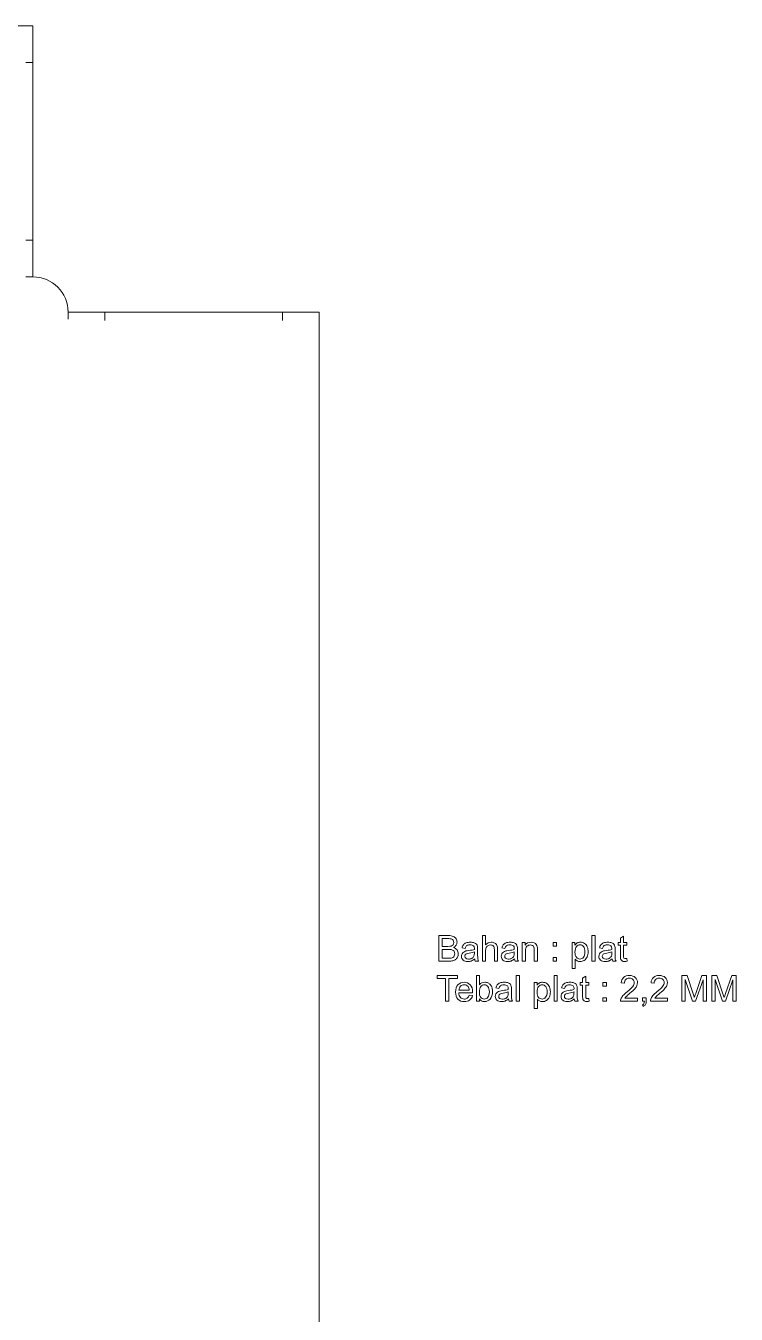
# Model space of a CAD drawing. Header units: centimetres. Extents: x -56 to 56, y -79 to 77.
# Drawn here: x 5.7 to 56.1, y -14.8 to 76.5 of the extents above; entities that cross this region are included whole.
import ezdxf

# ---------------------------------------------------------------- set-up
doc = ezdxf.new("R2010")
doc.units = ezdxf.units.CM
doc.header["$MEASUREMENT"] = 0
doc.layers.add('Layer 1', color=7, linetype='Continuous')

msp = doc.modelspace()

# ---------------------------------------------------------------- linework, layer by layer
at = {"layer": 'Layer 1', "color": 250, "lineweight": 20}
msp.add_open_spline([(-35.28556, 58.72499), (-35.28556, 58.72499), (-35.78552, 58.72499), (-35.78552, 58.72499), (-35.78552, 58.72499), (-35.78552, 76.52499), (-35.78552, 76.52499), (-35.78552, 76.52499), (6.21448, 76.52499), (6.21448, 76.52499), (6.21448, 76.52499), (6.21448, 58.72499), (6.21448, 58.72499), (6.21448, 58.72499), (5.71448, 58.72499), (5.71448, 58.72499)], degree=3, knots=[0, 0, 0, 0, 0.2, 0.2, 0.2, 0.4, 0.4, 0.4, 0.6, 0.6, 0.6, 0.8, 0.8, 0.8, 1, 1, 1, 1], dxfattribs=at)
at = {"layer": 'Layer 1', "color": 250, "lineweight": 9}
for points in [[(5.71448, 73.92499), (5.71448, 73.92499), (6.21448, 73.92499), (6.21448, 73.92499)], [(5.71448, 61.32499), (5.71448, 61.32499), (6.21448, 61.32499), (6.21448, 61.32499)], [(11.31447, 56.22753), (11.31447, 56.22753), (11.31447, 55.63188), (11.31447, 55.63188)], [(23.91447, 56.22501), (23.91447, 56.22501), (23.91447, 55.62936), (23.91447, 55.62936)]]:
    msp.add_open_spline(points, degree=3, dxfattribs=at)
for points, knots in [([(5.71448, 58.72499), (5.71448, 58.72499), (6.21448, 58.72499), (6.21448, 58.72499), (6.21448, 58.72499), (6.21448, 58.72499), (6.21448, 58.72499), (7.58947, 58.72499), (8.71447, 57.6), (8.71447, 56.22499), (8.71447, 56.22499), (8.71447, 56.22499), (8.71447, 56.22499), (8.71447, 56.22499), (8.71447, 55.72499), (8.71447, 55.72499)], [0, 0, 0, 0, 0.2, 0.2, 0.2, 0.4, 0.4, 0.4, 0.6, 0.6, 0.6, 0.8, 0.8, 0.8, 1, 1, 1, 1]), ([(8.71447, 56.22501), (8.71447, 56.22501), (23.91447, 56.22501), (23.91447, 56.22501), (23.91447, 56.22501), (23.91447, 56.22501), (23.91447, 56.22501), (23.91447, 56.22501), (26.51446, 56.22501), (26.51446, 56.22501), (26.51446, 56.22501), (26.51446, 56.22501), (26.51446, 56.22501), (26.51446, 56.225), (26.51446, -78.77499), (26.51446, -78.77499), (26.51446, -78.77499), (26.51446, -78.77499), (26.51446, -78.77499), (26.51446, -78.77499), (23.91447, -78.77499), (23.91447, -78.77499), (23.91447, -78.77499), (23.91447, -78.77499), (23.91447, -78.77499), (23.91447, -78.77499), (8.71447, -78.77499), (8.71447, -78.77499)], [0, 0, 0, 0, 0.11111111, 0.11111111, 0.11111111, 0.22222222, 0.22222222, 0.22222222, 0.33333333, 0.33333333, 0.33333333, 0.44444444, 0.44444444, 0.44444444, 0.55555556, 0.55555556, 0.55555556, 0.66666667, 0.66666667, 0.66666667, 0.77777778, 0.77777778, 0.77777778, 0.88888889, 0.88888889, 0.88888889, 1, 1, 1, 1]), ([(35.00272, 10.20026), (35.00272, 10.20026), (35.00272, 12.0189), (35.00272, 12.0189), (35.00272, 12.0189), (35.68513, 12.0189), (35.68513, 12.0189), (35.82399, 12.0189), (35.93532, 12.0007), (36.01957, 11.96387), (36.10339, 11.92704), (36.169, 11.87031), (36.21642, 11.79369), (36.26425, 11.71749), (36.28796, 11.63748), (36.28796, 11.55366), (36.28796, 11.47619), (36.26678, 11.40295), (36.22488, 11.33437), (36.18297, 11.26579), (36.11946, 11.21033), (36.03438, 11.168), (36.14445, 11.13583), (36.22912, 11.08079), (36.28796, 11.0029), (36.34723, 10.92543), (36.37685, 10.83357), (36.37685, 10.72773), (36.37685, 10.64222), (36.35865, 10.56306), (36.32267, 10.48982), (36.28668, 10.41658), (36.24224, 10.36028), (36.18932, 10.32049), (36.13641, 10.28112), (36.06994, 10.25106), (35.99036, 10.23074), (35.91035, 10.21042), (35.81256, 10.20026), (35.69656, 10.20026), (35.69656, 10.20026), (35.00272, 10.20026), (35.00272, 10.20026)], [0, 0, 0, 0, 0.07142857, 0.07142857, 0.07142857, 0.14285714, 0.14285714, 0.14285714, 0.21428571, 0.21428571, 0.21428571, 0.28571429, 0.28571429, 0.28571429, 0.35714286, 0.35714286, 0.35714286, 0.42857143, 0.42857143, 0.42857143, 0.5, 0.5, 0.5, 0.57142857, 0.57142857, 0.57142857, 0.64285714, 0.64285714, 0.64285714, 0.71428571, 0.71428571, 0.71428571, 0.78571429, 0.78571429, 0.78571429, 0.85714286, 0.85714286, 0.85714286, 0.92857143, 0.92857143, 0.92857143, 1, 1, 1, 1]), ([(38.09177, 10.20026), (38.09177, 10.20026), (38.09177, 12.0189), (38.09177, 12.0189), (38.09177, 12.0189), (38.31529, 12.0189), (38.31529, 12.0189), (38.31529, 12.0189), (38.31529, 11.36443), (38.31529, 11.36443), (38.41902, 11.48592), (38.54982, 11.54646), (38.70815, 11.54646), (38.8051, 11.54646), (38.88934, 11.52741), (38.96131, 11.48889), (39.03285, 11.45036), (39.08407, 11.39745), (39.11498, 11.32971), (39.14588, 11.26198), (39.16112, 11.16334), (39.16112, 11.03465), (39.16112, 11.03465), (39.16112, 10.20026), (39.16112, 10.20026), (39.16112, 10.20026), (38.9376, 10.20026), (38.9376, 10.20026), (38.9376, 10.20026), (38.9376, 11.0338), (38.9376, 11.0338), (38.9376, 11.14514), (38.91347, 11.22642), (38.86563, 11.27722), (38.81737, 11.32802), (38.74964, 11.35342), (38.66159, 11.35342), (38.59597, 11.35342), (38.53415, 11.33649), (38.47617, 11.3022), (38.41817, 11.26791), (38.37711, 11.22134), (38.35213, 11.1625), (38.32758, 11.10408), (38.31529, 11.02322), (38.31529, 10.91993), (38.31529, 10.91993), (38.31529, 10.20026), (38.31529, 10.20026), (38.31529, 10.20026), (38.09177, 10.20026), (38.09177, 10.20026)], [0, 0, 0, 0, 0.05882353, 0.05882353, 0.05882353, 0.11764706, 0.11764706, 0.11764706, 0.17647059, 0.17647059, 0.17647059, 0.23529412, 0.23529412, 0.23529412, 0.29411765, 0.29411765, 0.29411765, 0.35294118, 0.35294118, 0.35294118, 0.41176471, 0.41176471, 0.41176471, 0.47058824, 0.47058824, 0.47058824, 0.52941176, 0.52941176, 0.52941176, 0.58823529, 0.58823529, 0.58823529, 0.64705882, 0.64705882, 0.64705882, 0.70588235, 0.70588235, 0.70588235, 0.76470588, 0.76470588, 0.76470588, 0.82352941, 0.82352941, 0.82352941, 0.88235294, 0.88235294, 0.88235294, 0.94117647, 0.94117647, 0.94117647, 1, 1, 1, 1]), ([(45.85444, 10.20026), (45.85444, 10.20026), (45.85444, 12.0189), (45.85444, 12.0189), (45.85444, 12.0189), (46.07796, 12.0189), (46.07796, 12.0189), (46.07796, 12.0189), (46.07796, 10.20026), (46.07796, 10.20026), (46.07796, 10.20026), (45.85444, 10.20026), (45.85444, 10.20026)], [0, 0, 0, 0, 0.25, 0.25, 0.25, 0.5, 0.5, 0.5, 0.75, 0.75, 0.75, 1, 1, 1, 1]), ([(48.32162, 10.39965), (48.32162, 10.39965), (48.3521, 10.20238), (48.3521, 10.20238), (48.28945, 10.18925), (48.23314, 10.18248), (48.18404, 10.18248), (48.10318, 10.18248), (48.04053, 10.19518), (47.99565, 10.221), (47.9512, 10.24683), (47.91988, 10.28027), (47.90167, 10.32218), (47.88347, 10.36409), (47.87458, 10.45214), (47.87458, 10.58634), (47.87458, 10.58634), (47.87458, 11.3458), (47.87458, 11.3458), (47.87458, 11.3458), (47.70948, 11.3458), (47.70948, 11.3458), (47.70948, 11.3458), (47.70948, 11.51852), (47.70948, 11.51852), (47.70948, 11.51852), (47.87458, 11.51852), (47.87458, 11.51852), (47.87458, 11.51852), (47.87458, 11.84449), (47.87458, 11.84449), (47.87458, 11.84449), (48.0981, 11.97868), (48.0981, 11.97868), (48.0981, 11.97868), (48.0981, 11.51852), (48.0981, 11.51852), (48.0981, 11.51852), (48.32162, 11.51852), (48.32162, 11.51852), (48.32162, 11.51852), (48.32162, 11.3458), (48.32162, 11.3458), (48.32162, 11.3458), (48.0981, 11.3458), (48.0981, 11.3458), (48.0981, 11.3458), (48.0981, 10.57364), (48.0981, 10.57364), (48.0981, 10.50972), (48.10191, 10.46865), (48.10995, 10.45045), (48.11757, 10.43225), (48.13027, 10.41785), (48.14805, 10.40685), (48.16583, 10.39626), (48.19123, 10.39076), (48.22425, 10.39076), (48.24881, 10.39076), (48.2814, 10.39372), (48.32162, 10.39965)], [0, 0, 0, 0, 0.05, 0.05, 0.05, 0.1, 0.1, 0.1, 0.15, 0.15, 0.15, 0.2, 0.2, 0.2, 0.25, 0.25, 0.25, 0.3, 0.3, 0.3, 0.35, 0.35, 0.35, 0.4, 0.4, 0.4, 0.45, 0.45, 0.45, 0.5, 0.5, 0.5, 0.55, 0.55, 0.55, 0.6, 0.6, 0.6, 0.65, 0.65, 0.65, 0.7, 0.7, 0.7, 0.75, 0.75, 0.75, 0.8, 0.8, 0.8, 0.85, 0.85, 0.85, 0.9, 0.9, 0.9, 0.95, 0.95, 0.95, 1, 1, 1, 1]), ([(35.24402, 11.25436), (35.24402, 11.25436), (35.6373, 11.25436), (35.6373, 11.25436), (35.74397, 11.25436), (35.8206, 11.26156), (35.86673, 11.27553), (35.92813, 11.29373), (35.97427, 11.32421), (36.00516, 11.36654), (36.03608, 11.40888), (36.05174, 11.46179), (36.05174, 11.52572), (36.05174, 11.58625), (36.03735, 11.63959), (36.00814, 11.68531), (35.97935, 11.73146), (35.93785, 11.76321), (35.8841, 11.78014), (35.83033, 11.79707), (35.73805, 11.80554), (35.60766, 11.80554), (35.60766, 11.80554), (35.24402, 11.80554), (35.24402, 11.80554), (35.24402, 11.80554), (35.24402, 11.25436), (35.24402, 11.25436)], [0, 0, 0, 0, 0.11111111, 0.11111111, 0.11111111, 0.22222222, 0.22222222, 0.22222222, 0.33333333, 0.33333333, 0.33333333, 0.44444444, 0.44444444, 0.44444444, 0.55555556, 0.55555556, 0.55555556, 0.66666667, 0.66666667, 0.66666667, 0.77777778, 0.77777778, 0.77777778, 0.88888889, 0.88888889, 0.88888889, 1, 1, 1, 1]), ([(35.24402, 10.41362), (35.24402, 10.41362), (35.69699, 10.41362), (35.69699, 10.41362), (35.77488, 10.41362), (35.82948, 10.41658), (35.86124, 10.42251), (35.91627, 10.43225), (35.96283, 10.44876), (36.00008, 10.47204), (36.03735, 10.49532), (36.06782, 10.52919), (36.09195, 10.57364), (36.11608, 10.61809), (36.12794, 10.66931), (36.12794, 10.72731), (36.12794, 10.79547), (36.11058, 10.85431), (36.07545, 10.90469), (36.04073, 10.95506), (35.99247, 10.9902), (35.93067, 11.01052), (35.86928, 11.03084), (35.78038, 11.041), (35.66481, 11.041), (35.66481, 11.041), (35.24402, 11.041), (35.24402, 11.041), (35.24402, 11.041), (35.24402, 10.41362), (35.24402, 10.41362)], [0, 0, 0, 0, 0.1, 0.1, 0.1, 0.2, 0.2, 0.2, 0.3, 0.3, 0.3, 0.4, 0.4, 0.4, 0.5, 0.5, 0.5, 0.6, 0.6, 0.6, 0.7, 0.7, 0.7, 0.8, 0.8, 0.8, 0.9, 0.9, 0.9, 1, 1, 1, 1]), ([(37.54018, 10.36536), (37.45721, 10.29466), (37.3772, 10.24513), (37.30056, 10.21592), (37.22395, 10.18671), (37.14182, 10.17232), (37.05376, 10.17232), (36.90899, 10.17232), (36.79765, 10.20746), (36.71975, 10.27815), (36.64187, 10.34843), (36.60292, 10.4386), (36.60292, 10.54824), (36.60292, 10.61259), (36.61774, 10.67143), (36.64695, 10.72477), (36.67658, 10.77811), (36.71509, 10.82044), (36.76252, 10.85262), (36.81034, 10.88479), (36.86369, 10.90934), (36.92338, 10.92585), (36.96741, 10.93728), (37.03386, 10.94829), (37.12235, 10.9593), (37.30269, 10.98046), (37.43604, 11.00629), (37.52113, 11.03592), (37.52198, 11.0664), (37.5224, 11.08587), (37.5224, 11.09392), (37.5224, 11.18451), (37.50123, 11.24843), (37.45889, 11.28569), (37.40174, 11.33606), (37.31666, 11.36104), (37.20405, 11.36104), (37.09864, 11.36104), (37.02075, 11.34241), (36.9708, 11.30558), (36.92041, 11.26875), (36.88359, 11.20356), (36.85946, 11.10958), (36.85946, 11.10958), (36.64102, 11.14006), (36.64102, 11.14006), (36.66092, 11.23362), (36.69351, 11.30939), (36.73923, 11.36697), (36.78495, 11.42454), (36.85099, 11.46857), (36.93735, 11.49989), (37.02329, 11.5308), (37.12362, 11.54646), (37.23707, 11.54646), (37.34968, 11.54646), (37.44154, 11.53334), (37.51224, 11.50667), (37.58251, 11.48), (37.63457, 11.44698), (37.66759, 11.40676), (37.70061, 11.36654), (37.72391, 11.31574), (37.73745, 11.25436), (37.74464, 11.21626), (37.74846, 11.14768), (37.74846, 11.04904), (37.74846, 11.04904), (37.74846, 10.75271), (37.74846, 10.75271), (37.74846, 10.5457), (37.75312, 10.41489), (37.76243, 10.35943), (37.77132, 10.30398), (37.78995, 10.25106), (37.81704, 10.20026), (37.81704, 10.20026), (37.58336, 10.20026), (37.58336, 10.20026), (37.56092, 10.24725), (37.54653, 10.30228), (37.54018, 10.36536)], [0, 0, 0, 0, 0.03703704, 0.03703704, 0.03703704, 0.07407407, 0.07407407, 0.07407407, 0.11111111, 0.11111111, 0.11111111, 0.14814815, 0.14814815, 0.14814815, 0.18518519, 0.18518519, 0.18518519, 0.22222222, 0.22222222, 0.22222222, 0.25925926, 0.25925926, 0.25925926, 0.2962963, 0.2962963, 0.2962963, 0.33333333, 0.33333333, 0.33333333, 0.37037037, 0.37037037, 0.37037037, 0.40740741, 0.40740741, 0.40740741, 0.44444444, 0.44444444, 0.44444444, 0.48148148, 0.48148148, 0.48148148, 0.51851852, 0.51851852, 0.51851852, 0.55555556, 0.55555556, 0.55555556, 0.59259259, 0.59259259, 0.59259259, 0.62962963, 0.62962963, 0.62962963, 0.66666667, 0.66666667, 0.66666667, 0.7037037, 0.7037037, 0.7037037, 0.74074074, 0.74074074, 0.74074074, 0.77777778, 0.77777778, 0.77777778, 0.81481481, 0.81481481, 0.81481481, 0.85185185, 0.85185185, 0.85185185, 0.88888889, 0.88888889, 0.88888889, 0.92592593, 0.92592593, 0.92592593, 0.96296296, 0.96296296, 0.96296296, 1, 1, 1, 1]), ([(40.3655, 10.36536), (40.28253, 10.29466), (40.20251, 10.24513), (40.12589, 10.21592), (40.04926, 10.18671), (39.96713, 10.17232), (39.87909, 10.17232), (39.7343, 10.17232), (39.62297, 10.20746), (39.54508, 10.27815), (39.46719, 10.34843), (39.42824, 10.4386), (39.42824, 10.54824), (39.42824, 10.61259), (39.44306, 10.67143), (39.47227, 10.72477), (39.5019, 10.77811), (39.54042, 10.82044), (39.58783, 10.85262), (39.63567, 10.88479), (39.68901, 10.90934), (39.7487, 10.92585), (39.79273, 10.93728), (39.85919, 10.94829), (39.94767, 10.9593), (40.12801, 10.98046), (40.26136, 11.00629), (40.34645, 11.03592), (40.3473, 11.0664), (40.34772, 11.08587), (40.34772, 11.09392), (40.34772, 11.18451), (40.32655, 11.24843), (40.28422, 11.28569), (40.22707, 11.33606), (40.14198, 11.36104), (40.02936, 11.36104), (39.92396, 11.36104), (39.84607, 11.34241), (39.79612, 11.30558), (39.74574, 11.26875), (39.70891, 11.20356), (39.68478, 11.10958), (39.68478, 11.10958), (39.46634, 11.14006), (39.46634, 11.14006), (39.48624, 11.23362), (39.51883, 11.30939), (39.56455, 11.36697), (39.61026, 11.42454), (39.67631, 11.46857), (39.76266, 11.49989), (39.8486, 11.5308), (39.94893, 11.54646), (40.06238, 11.54646), (40.175, 11.54646), (40.26686, 11.53334), (40.33756, 11.50667), (40.40783, 11.48), (40.4599, 11.44698), (40.49292, 11.40676), (40.52594, 11.36654), (40.54923, 11.31574), (40.56276, 11.25436), (40.56997, 11.21626), (40.57378, 11.14768), (40.57378, 11.04904), (40.57378, 11.04904), (40.57378, 10.75271), (40.57378, 10.75271), (40.57378, 10.5457), (40.57843, 10.41489), (40.58774, 10.35943), (40.59663, 10.30398), (40.61527, 10.25106), (40.64236, 10.20026), (40.64236, 10.20026), (40.40868, 10.20026), (40.40868, 10.20026), (40.38623, 10.24725), (40.37185, 10.30228), (40.3655, 10.36536)], [0, 0, 0, 0, 0.03703704, 0.03703704, 0.03703704, 0.07407407, 0.07407407, 0.07407407, 0.11111111, 0.11111111, 0.11111111, 0.14814815, 0.14814815, 0.14814815, 0.18518519, 0.18518519, 0.18518519, 0.22222222, 0.22222222, 0.22222222, 0.25925926, 0.25925926, 0.25925926, 0.2962963, 0.2962963, 0.2962963, 0.33333333, 0.33333333, 0.33333333, 0.37037037, 0.37037037, 0.37037037, 0.40740741, 0.40740741, 0.40740741, 0.44444444, 0.44444444, 0.44444444, 0.48148148, 0.48148148, 0.48148148, 0.51851852, 0.51851852, 0.51851852, 0.55555556, 0.55555556, 0.55555556, 0.59259259, 0.59259259, 0.59259259, 0.62962963, 0.62962963, 0.62962963, 0.66666667, 0.66666667, 0.66666667, 0.7037037, 0.7037037, 0.7037037, 0.74074074, 0.74074074, 0.74074074, 0.77777778, 0.77777778, 0.77777778, 0.81481481, 0.81481481, 0.81481481, 0.85185185, 0.85185185, 0.85185185, 0.88888889, 0.88888889, 0.88888889, 0.92592593, 0.92592593, 0.92592593, 0.96296296, 0.96296296, 0.96296296, 1, 1, 1, 1]), ([(40.9171, 10.20026), (40.9171, 10.20026), (40.9171, 11.51852), (40.9171, 11.51852), (40.9171, 11.51852), (41.11776, 11.51852), (41.11776, 11.51852), (41.11776, 11.51852), (41.11776, 11.33141), (41.11776, 11.33141), (41.21428, 11.47492), (41.35397, 11.54646), (41.53644, 11.54646), (41.61602, 11.54646), (41.68884, 11.53207), (41.7553, 11.5037), (41.82176, 11.47534), (41.87172, 11.43766), (41.90474, 11.39152), (41.93776, 11.34538), (41.96104, 11.29034), (41.97416, 11.22684), (41.98221, 11.18536), (41.98644, 11.11297), (41.98644, 11.00967), (41.98644, 11.00967), (41.98644, 10.20026), (41.98644, 10.20026), (41.98644, 10.20026), (41.76292, 10.20026), (41.76292, 10.20026), (41.76292, 10.20026), (41.76292, 11.00121), (41.76292, 11.00121), (41.76292, 11.09222), (41.75445, 11.16038), (41.7371, 11.20525), (41.71974, 11.25013), (41.68884, 11.28611), (41.6448, 11.3132), (41.60077, 11.33987), (41.5487, 11.35342), (41.48945, 11.35342), (41.39462, 11.35342), (41.31292, 11.32336), (41.2439, 11.26283), (41.17491, 11.20271), (41.14062, 11.08799), (41.14062, 10.9195), (41.14062, 10.9195), (41.14062, 10.20026), (41.14062, 10.20026), (41.14062, 10.20026), (40.9171, 10.20026), (40.9171, 10.20026)], [0, 0, 0, 0, 0.05555556, 0.05555556, 0.05555556, 0.11111111, 0.11111111, 0.11111111, 0.16666667, 0.16666667, 0.16666667, 0.22222222, 0.22222222, 0.22222222, 0.27777778, 0.27777778, 0.27777778, 0.33333333, 0.33333333, 0.33333333, 0.38888889, 0.38888889, 0.38888889, 0.44444444, 0.44444444, 0.44444444, 0.5, 0.5, 0.5, 0.55555556, 0.55555556, 0.55555556, 0.61111111, 0.61111111, 0.61111111, 0.66666667, 0.66666667, 0.66666667, 0.72222222, 0.72222222, 0.72222222, 0.77777778, 0.77777778, 0.77777778, 0.83333333, 0.83333333, 0.83333333, 0.88888889, 0.88888889, 0.88888889, 0.94444444, 0.94444444, 0.94444444, 1, 1, 1, 1]), ([(43.09642, 11.26452), (43.09642, 11.26452), (43.09642, 11.51852), (43.09642, 11.51852), (43.09642, 11.51852), (43.35042, 11.51852), (43.35042, 11.51852), (43.35042, 11.51852), (43.35042, 11.26452), (43.35042, 11.26452), (43.35042, 11.26452), (43.09642, 11.26452), (43.09642, 11.26452)], [0, 0, 0, 0, 0.25, 0.25, 0.25, 0.5, 0.5, 0.5, 0.75, 0.75, 0.75, 1, 1, 1, 1]), ([(44.44686, 9.6948), (44.44686, 9.6948), (44.44686, 11.51852), (44.44686, 11.51852), (44.44686, 11.51852), (44.65006, 11.51852), (44.65006, 11.51852), (44.65006, 11.51852), (44.65006, 11.34538), (44.65006, 11.34538), (44.6979, 11.41226), (44.75208, 11.46264), (44.81262, 11.49608), (44.87273, 11.52953), (44.94597, 11.54646), (45.03191, 11.54646), (45.14451, 11.54646), (45.24357, 11.51767), (45.32951, 11.45968), (45.41545, 11.4021), (45.48022, 11.3204), (45.52424, 11.21541), (45.56785, 11.11), (45.58986, 10.99486), (45.58986, 10.86913), (45.58986, 10.73493), (45.56573, 10.61386), (45.51747, 10.50591), (45.46921, 10.39838), (45.39894, 10.31583), (45.30665, 10.25826), (45.21479, 10.20111), (45.11784, 10.17232), (45.01624, 10.17232), (44.94174, 10.17232), (44.87485, 10.18798), (44.81601, 10.21931), (44.75674, 10.25064), (44.70848, 10.29001), (44.67038, 10.33784), (44.67038, 10.33784), (44.67038, 9.6948), (44.67038, 9.6948), (44.67038, 9.6948), (44.44686, 9.6948), (44.44686, 9.6948)], [0, 0, 0, 0, 0.06666667, 0.06666667, 0.06666667, 0.13333333, 0.13333333, 0.13333333, 0.2, 0.2, 0.2, 0.26666667, 0.26666667, 0.26666667, 0.33333333, 0.33333333, 0.33333333, 0.4, 0.4, 0.4, 0.46666667, 0.46666667, 0.46666667, 0.53333333, 0.53333333, 0.53333333, 0.6, 0.6, 0.6, 0.66666667, 0.66666667, 0.66666667, 0.73333333, 0.73333333, 0.73333333, 0.8, 0.8, 0.8, 0.86666667, 0.86666667, 0.86666667, 0.93333333, 0.93333333, 0.93333333, 1, 1, 1, 1]), ([(44.65006, 10.85135), (44.65006, 10.68244), (44.68435, 10.55755), (44.75251, 10.4767), (44.82109, 10.39584), (44.90406, 10.3552), (45.00143, 10.3552), (45.10049, 10.3552), (45.18515, 10.39711), (45.25543, 10.48093), (45.32612, 10.56475), (45.36126, 10.69429), (45.36126, 10.86997), (45.36126, 11.03761), (45.32697, 11.16292), (45.25797, 11.24632), (45.18896, 11.32971), (45.10684, 11.3712), (45.01116, 11.3712), (44.91634, 11.3712), (44.83252, 11.32675), (44.7597, 11.23827), (44.68647, 11.14937), (44.65006, 11.02068), (44.65006, 10.85135)], [0, 0, 0, 0, 0.125, 0.125, 0.125, 0.25, 0.25, 0.25, 0.375, 0.375, 0.375, 0.5, 0.5, 0.5, 0.625, 0.625, 0.625, 0.75, 0.75, 0.75, 0.875, 0.875, 0.875, 1, 1, 1, 1]), ([(47.28488, 10.36536), (47.20191, 10.29466), (47.1219, 10.24513), (47.04527, 10.21592), (46.96865, 10.18671), (46.88652, 10.17232), (46.79847, 10.17232), (46.65369, 10.17232), (46.54235, 10.20746), (46.46446, 10.27815), (46.38657, 10.34843), (46.34762, 10.4386), (46.34762, 10.54824), (46.34762, 10.61259), (46.36244, 10.67143), (46.39165, 10.72477), (46.42128, 10.77811), (46.4598, 10.82044), (46.50722, 10.85262), (46.55505, 10.88479), (46.60839, 10.90934), (46.66808, 10.92585), (46.71211, 10.93728), (46.77857, 10.94829), (46.86705, 10.9593), (47.04739, 10.98046), (47.18074, 11.00629), (47.26583, 11.03592), (47.26668, 11.0664), (47.2671, 11.08587), (47.2671, 11.09392), (47.2671, 11.18451), (47.24593, 11.24843), (47.2036, 11.28569), (47.14645, 11.33606), (47.06136, 11.36104), (46.94875, 11.36104), (46.84334, 11.36104), (46.76545, 11.34241), (46.7155, 11.30558), (46.66512, 11.26875), (46.62829, 11.20356), (46.60416, 11.10958), (46.60416, 11.10958), (46.38572, 11.14006), (46.38572, 11.14006), (46.40562, 11.23362), (46.43821, 11.30939), (46.48393, 11.36697), (46.52965, 11.42454), (46.59569, 11.46857), (46.68205, 11.49989), (46.76799, 11.5308), (46.86832, 11.54646), (46.98177, 11.54646), (47.09438, 11.54646), (47.18624, 11.53334), (47.25694, 11.50667), (47.32721, 11.48), (47.37928, 11.44698), (47.4123, 11.40676), (47.44532, 11.36654), (47.46861, 11.31574), (47.48215, 11.25436), (47.48935, 11.21626), (47.49316, 11.14768), (47.49316, 11.04904), (47.49316, 11.04904), (47.49316, 10.75271), (47.49316, 10.75271), (47.49316, 10.5457), (47.49782, 10.41489), (47.50713, 10.35943), (47.51602, 10.30398), (47.53465, 10.25106), (47.56174, 10.20026), (47.56174, 10.20026), (47.32806, 10.20026), (47.32806, 10.20026), (47.30562, 10.24725), (47.29123, 10.30228), (47.28488, 10.36536)], [0, 0, 0, 0, 0.03703704, 0.03703704, 0.03703704, 0.07407407, 0.07407407, 0.07407407, 0.11111111, 0.11111111, 0.11111111, 0.14814815, 0.14814815, 0.14814815, 0.18518519, 0.18518519, 0.18518519, 0.22222222, 0.22222222, 0.22222222, 0.25925926, 0.25925926, 0.25925926, 0.2962963, 0.2962963, 0.2962963, 0.33333333, 0.33333333, 0.33333333, 0.37037037, 0.37037037, 0.37037037, 0.40740741, 0.40740741, 0.40740741, 0.44444444, 0.44444444, 0.44444444, 0.48148148, 0.48148148, 0.48148148, 0.51851852, 0.51851852, 0.51851852, 0.55555556, 0.55555556, 0.55555556, 0.59259259, 0.59259259, 0.59259259, 0.62962963, 0.62962963, 0.62962963, 0.66666667, 0.66666667, 0.66666667, 0.7037037, 0.7037037, 0.7037037, 0.74074074, 0.74074074, 0.74074074, 0.77777778, 0.77777778, 0.77777778, 0.81481481, 0.81481481, 0.81481481, 0.85185185, 0.85185185, 0.85185185, 0.88888889, 0.88888889, 0.88888889, 0.92592593, 0.92592593, 0.92592593, 0.96296296, 0.96296296, 0.96296296, 1, 1, 1, 1]), ([(37.5224, 10.86066), (37.44112, 10.82764), (37.3192, 10.7997), (37.15664, 10.77684), (37.06435, 10.76372), (36.99916, 10.7489), (36.96106, 10.73239), (36.92296, 10.71588), (36.89375, 10.69175), (36.873, 10.66042), (36.85226, 10.62867), (36.84168, 10.59354), (36.84168, 10.55459), (36.84168, 10.49575), (36.86411, 10.44622), (36.90941, 10.40685), (36.95471, 10.36748), (37.02075, 10.34758), (37.10753, 10.34758), (37.19347, 10.34758), (37.27009, 10.36621), (37.3374, 10.40388), (37.40429, 10.44114), (37.45381, 10.49236), (37.48515, 10.55713), (37.50928, 10.60751), (37.52113, 10.68159), (37.52113, 10.77938), (37.52113, 10.77938), (37.5224, 10.86066), (37.5224, 10.86066)], [0, 0, 0, 0, 0.1, 0.1, 0.1, 0.2, 0.2, 0.2, 0.3, 0.3, 0.3, 0.4, 0.4, 0.4, 0.5, 0.5, 0.5, 0.6, 0.6, 0.6, 0.7, 0.7, 0.7, 0.8, 0.8, 0.8, 0.9, 0.9, 0.9, 1, 1, 1, 1]), ([(40.34772, 10.86066), (40.26644, 10.82764), (40.14451, 10.7997), (39.98195, 10.77684), (39.88967, 10.76372), (39.82448, 10.7489), (39.78638, 10.73239), (39.74828, 10.71588), (39.71907, 10.69175), (39.69833, 10.66042), (39.67758, 10.62867), (39.667, 10.59354), (39.667, 10.55459), (39.667, 10.49575), (39.68944, 10.44622), (39.73473, 10.40685), (39.78003, 10.36748), (39.84607, 10.34758), (39.93285, 10.34758), (40.01879, 10.34758), (40.09541, 10.36621), (40.16271, 10.40388), (40.22961, 10.44114), (40.27914, 10.49236), (40.31047, 10.55713), (40.3346, 10.60751), (40.34645, 10.68159), (40.34645, 10.77938), (40.34645, 10.77938), (40.34772, 10.86066), (40.34772, 10.86066)], [0, 0, 0, 0, 0.1, 0.1, 0.1, 0.2, 0.2, 0.2, 0.3, 0.3, 0.3, 0.4, 0.4, 0.4, 0.5, 0.5, 0.5, 0.6, 0.6, 0.6, 0.7, 0.7, 0.7, 0.8, 0.8, 0.8, 0.9, 0.9, 0.9, 1, 1, 1, 1]), ([(43.09642, 10.20026), (43.09642, 10.20026), (43.09642, 10.45426), (43.09642, 10.45426), (43.09642, 10.45426), (43.35042, 10.45426), (43.35042, 10.45426), (43.35042, 10.45426), (43.35042, 10.20026), (43.35042, 10.20026), (43.35042, 10.20026), (43.09642, 10.20026), (43.09642, 10.20026)], [0, 0, 0, 0, 0.25, 0.25, 0.25, 0.5, 0.5, 0.5, 0.75, 0.75, 0.75, 1, 1, 1, 1]), ([(47.2671, 10.86066), (47.18582, 10.82764), (47.0639, 10.7997), (46.90134, 10.77684), (46.80905, 10.76372), (46.74386, 10.7489), (46.70576, 10.73239), (46.66766, 10.71588), (46.63845, 10.69175), (46.61771, 10.66042), (46.59696, 10.62867), (46.58638, 10.59354), (46.58638, 10.55459), (46.58638, 10.49575), (46.60882, 10.44622), (46.65411, 10.40685), (46.69941, 10.36748), (46.76545, 10.34758), (46.85223, 10.34758), (46.93817, 10.34758), (47.01479, 10.36621), (47.0821, 10.40388), (47.14899, 10.44114), (47.19852, 10.49236), (47.22985, 10.55713), (47.25398, 10.60751), (47.26583, 10.68159), (47.26583, 10.77938), (47.26583, 10.77938), (47.2671, 10.86066), (47.2671, 10.86066)], [0, 0, 0, 0, 0.1, 0.1, 0.1, 0.2, 0.2, 0.2, 0.3, 0.3, 0.3, 0.4, 0.4, 0.4, 0.5, 0.5, 0.5, 0.6, 0.6, 0.6, 0.7, 0.7, 0.7, 0.8, 0.8, 0.8, 0.9, 0.9, 0.9, 1, 1, 1, 1]), ([(35.47516, 7.36265), (35.47516, 7.36265), (35.47516, 8.96793), (35.47516, 8.96793), (35.47516, 8.96793), (34.87572, 8.96793), (34.87572, 8.96793), (34.87572, 8.96793), (34.87572, 9.18129), (34.87572, 9.18129), (34.87572, 9.18129), (36.3159, 9.18129), (36.3159, 9.18129), (36.3159, 9.18129), (36.3159, 8.96793), (36.3159, 8.96793), (36.3159, 8.96793), (35.71646, 8.96793), (35.71646, 8.96793), (35.71646, 8.96793), (35.71646, 7.36265), (35.71646, 7.36265), (35.71646, 7.36265), (35.47516, 7.36265), (35.47516, 7.36265)], [0, 0, 0, 0, 0.125, 0.125, 0.125, 0.25, 0.25, 0.25, 0.375, 0.375, 0.375, 0.5, 0.5, 0.5, 0.625, 0.625, 0.625, 0.75, 0.75, 0.75, 0.875, 0.875, 0.875, 1, 1, 1, 1]), ([(37.87334, 7.36265), (37.87334, 7.36265), (37.66506, 7.36265), (37.66506, 7.36265), (37.66506, 7.36265), (37.66506, 9.18129), (37.66506, 9.18129), (37.66506, 9.18129), (37.88858, 9.18129), (37.88858, 9.18129), (37.88858, 9.18129), (37.88858, 8.53232), (37.88858, 8.53232), (37.98298, 8.65001), (38.10321, 8.70885), (38.24968, 8.70885), (38.33054, 8.70885), (38.40759, 8.69276), (38.47998, 8.66017), (38.55237, 8.62757), (38.61163, 8.58143), (38.65862, 8.52258), (38.70519, 8.46332), (38.74202, 8.3922), (38.76827, 8.3088), (38.79494, 8.22583), (38.80806, 8.1365), (38.80806, 8.04168), (38.80806, 7.81646), (38.75218, 7.64205), (38.64084, 7.51928), (38.52907, 7.39609), (38.39531, 7.33471), (38.23909, 7.33471), (38.08374, 7.33471), (37.96182, 7.39948), (37.87334, 7.5286), (37.87334, 7.5286), (37.87334, 7.36265), (37.87334, 7.36265)], [0, 0, 0, 0, 0.07692308, 0.07692308, 0.07692308, 0.15384615, 0.15384615, 0.15384615, 0.23076923, 0.23076923, 0.23076923, 0.30769231, 0.30769231, 0.30769231, 0.38461538, 0.38461538, 0.38461538, 0.46153846, 0.46153846, 0.46153846, 0.53846154, 0.53846154, 0.53846154, 0.61538462, 0.61538462, 0.61538462, 0.69230769, 0.69230769, 0.69230769, 0.76923077, 0.76923077, 0.76923077, 0.84615385, 0.84615385, 0.84615385, 0.92307692, 0.92307692, 0.92307692, 1, 1, 1, 1]), ([(40.48784, 7.36265), (40.48784, 7.36265), (40.48784, 9.18129), (40.48784, 9.18129), (40.48784, 9.18129), (40.71136, 9.18129), (40.71136, 9.18129), (40.71136, 9.18129), (40.71136, 7.36265), (40.71136, 7.36265), (40.71136, 7.36265), (40.48784, 7.36265), (40.48784, 7.36265)], [0, 0, 0, 0, 0.25, 0.25, 0.25, 0.5, 0.5, 0.5, 0.75, 0.75, 0.75, 1, 1, 1, 1]), ([(43.1705, 7.36265), (43.1705, 7.36265), (43.1705, 9.18129), (43.1705, 9.18129), (43.1705, 9.18129), (43.39402, 9.18129), (43.39402, 9.18129), (43.39402, 9.18129), (43.39402, 7.36265), (43.39402, 7.36265), (43.39402, 7.36265), (43.1705, 7.36265), (43.1705, 7.36265)], [0, 0, 0, 0, 0.25, 0.25, 0.25, 0.5, 0.5, 0.5, 0.75, 0.75, 0.75, 1, 1, 1, 1]), ([(45.63768, 7.56204), (45.63768, 7.56204), (45.66816, 7.36477), (45.66816, 7.36477), (45.60551, 7.35164), (45.5492, 7.34487), (45.5001, 7.34487), (45.41924, 7.34487), (45.35659, 7.35757), (45.31171, 7.38339), (45.26726, 7.40922), (45.23594, 7.44266), (45.21773, 7.48457), (45.19953, 7.52648), (45.19064, 7.61453), (45.19064, 7.74873), (45.19064, 7.74873), (45.19064, 8.50819), (45.19064, 8.50819), (45.19064, 8.50819), (45.02554, 8.50819), (45.02554, 8.50819), (45.02554, 8.50819), (45.02554, 8.68091), (45.02554, 8.68091), (45.02554, 8.68091), (45.19064, 8.68091), (45.19064, 8.68091), (45.19064, 8.68091), (45.19064, 9.00688), (45.19064, 9.00688), (45.19064, 9.00688), (45.41416, 9.14107), (45.41416, 9.14107), (45.41416, 9.14107), (45.41416, 8.68091), (45.41416, 8.68091), (45.41416, 8.68091), (45.63768, 8.68091), (45.63768, 8.68091), (45.63768, 8.68091), (45.63768, 8.50819), (45.63768, 8.50819), (45.63768, 8.50819), (45.41416, 8.50819), (45.41416, 8.50819), (45.41416, 8.50819), (45.41416, 7.73603), (45.41416, 7.73603), (45.41416, 7.67211), (45.41797, 7.63104), (45.42601, 7.61284), (45.43363, 7.59464), (45.44633, 7.58024), (45.46411, 7.56924), (45.48189, 7.55865), (45.50729, 7.55315), (45.54031, 7.55315), (45.56487, 7.55315), (45.59746, 7.55611), (45.63768, 7.56204)], [0, 0, 0, 0, 0.05, 0.05, 0.05, 0.1, 0.1, 0.1, 0.15, 0.15, 0.15, 0.2, 0.2, 0.2, 0.25, 0.25, 0.25, 0.3, 0.3, 0.3, 0.35, 0.35, 0.35, 0.4, 0.4, 0.4, 0.45, 0.45, 0.45, 0.5, 0.5, 0.5, 0.55, 0.55, 0.55, 0.6, 0.6, 0.6, 0.65, 0.65, 0.65, 0.7, 0.7, 0.7, 0.75, 0.75, 0.75, 0.8, 0.8, 0.8, 0.85, 0.85, 0.85, 0.9, 0.9, 0.9, 0.95, 0.95, 0.95, 1, 1, 1, 1]), ([(49.08532, 7.57601), (49.08532, 7.57601), (49.08532, 7.36265), (49.08532, 7.36265), (49.08532, 7.36265), (47.88136, 7.36265), (47.88136, 7.36265), (47.87967, 7.41641), (47.88856, 7.46806), (47.90761, 7.51801), (47.93851, 7.59972), (47.98804, 7.68057), (48.0562, 7.75974), (48.12435, 7.8389), (48.22172, 7.93034), (48.3483, 8.03406), (48.54515, 8.19619), (48.67892, 8.32446), (48.74877, 8.41929), (48.81904, 8.51412), (48.85418, 8.60386), (48.85418, 8.68853), (48.85418, 8.77701), (48.82243, 8.85151), (48.75893, 8.91247), (48.69543, 8.97301), (48.61246, 9.00349), (48.51043, 9.00349), (48.40248, 9.00349), (48.31612, 8.97132), (48.25135, 8.90697), (48.18658, 8.84305), (48.15399, 8.75415), (48.15314, 8.64027), (48.15314, 8.64027), (47.92454, 8.66313), (47.92454, 8.66313), (47.9402, 8.83416), (47.99947, 8.96454), (48.10192, 9.05429), (48.20479, 9.14404), (48.34237, 9.18891), (48.51551, 9.18891), (48.68993, 9.18891), (48.82836, 9.14065), (48.92996, 9.04371), (49.03198, 8.94676), (49.08278, 8.82654), (49.08278, 8.68345), (49.08278, 8.61064), (49.06796, 8.53909), (49.03791, 8.46882), (49.00827, 8.39812), (48.95874, 8.32404), (48.88974, 8.24615), (48.82031, 8.16868), (48.70559, 8.06157), (48.54557, 7.92611), (48.41137, 7.8135), (48.32501, 7.7373), (48.28691, 7.69708), (48.24881, 7.65687), (48.21749, 7.61665), (48.19251, 7.57601), (48.19251, 7.57601), (49.08532, 7.57601), (49.08532, 7.57601)], [0, 0, 0, 0, 0.04545455, 0.04545455, 0.04545455, 0.09090909, 0.09090909, 0.09090909, 0.13636364, 0.13636364, 0.13636364, 0.18181818, 0.18181818, 0.18181818, 0.22727273, 0.22727273, 0.22727273, 0.27272727, 0.27272727, 0.27272727, 0.31818182, 0.31818182, 0.31818182, 0.36363636, 0.36363636, 0.36363636, 0.40909091, 0.40909091, 0.40909091, 0.45454545, 0.45454545, 0.45454545, 0.5, 0.5, 0.5, 0.54545455, 0.54545455, 0.54545455, 0.59090909, 0.59090909, 0.59090909, 0.63636364, 0.63636364, 0.63636364, 0.68181818, 0.68181818, 0.68181818, 0.72727273, 0.72727273, 0.72727273, 0.77272727, 0.77272727, 0.77272727, 0.81818182, 0.81818182, 0.81818182, 0.86363636, 0.86363636, 0.86363636, 0.90909091, 0.90909091, 0.90909091, 0.95454545, 0.95454545, 0.95454545, 1, 1, 1, 1]), ([(51.20368, 7.57601), (51.20368, 7.57601), (51.20368, 7.36265), (51.20368, 7.36265), (51.20368, 7.36265), (49.99972, 7.36265), (49.99972, 7.36265), (49.99802, 7.41641), (50.00692, 7.46806), (50.02596, 7.51801), (50.05687, 7.59972), (50.1064, 7.68057), (50.17455, 7.75974), (50.24271, 7.8389), (50.34007, 7.93034), (50.46666, 8.03406), (50.66351, 8.19619), (50.79727, 8.32446), (50.86713, 8.41929), (50.9374, 8.51412), (50.97254, 8.60386), (50.97254, 8.68853), (50.97254, 8.77701), (50.94079, 8.85151), (50.87729, 8.91247), (50.81379, 8.97301), (50.73082, 9.00349), (50.62879, 9.00349), (50.52084, 9.00349), (50.43448, 8.97132), (50.36971, 8.90697), (50.30494, 8.84305), (50.27235, 8.75415), (50.2715, 8.64027), (50.2715, 8.64027), (50.0429, 8.66313), (50.0429, 8.66313), (50.05855, 8.83416), (50.11783, 8.96454), (50.22028, 9.05429), (50.32315, 9.14404), (50.46073, 9.18891), (50.63387, 9.18891), (50.80828, 9.18891), (50.94671, 9.14065), (51.04832, 9.04371), (51.15033, 8.94676), (51.20114, 8.82654), (51.20114, 8.68345), (51.20114, 8.61064), (51.18632, 8.53909), (51.15627, 8.46882), (51.12663, 8.39812), (51.0771, 8.32404), (51.00809, 8.24615), (50.93867, 8.16868), (50.82395, 8.06157), (50.66393, 7.92611), (50.52972, 7.8135), (50.44337, 7.7373), (50.40527, 7.69708), (50.36717, 7.65687), (50.33585, 7.61665), (50.31087, 7.57601), (50.31087, 7.57601), (51.20368, 7.57601), (51.20368, 7.57601)], [0, 0, 0, 0, 0.04545455, 0.04545455, 0.04545455, 0.09090909, 0.09090909, 0.09090909, 0.13636364, 0.13636364, 0.13636364, 0.18181818, 0.18181818, 0.18181818, 0.22727273, 0.22727273, 0.22727273, 0.27272727, 0.27272727, 0.27272727, 0.31818182, 0.31818182, 0.31818182, 0.36363636, 0.36363636, 0.36363636, 0.40909091, 0.40909091, 0.40909091, 0.45454545, 0.45454545, 0.45454545, 0.5, 0.5, 0.5, 0.54545455, 0.54545455, 0.54545455, 0.59090909, 0.59090909, 0.59090909, 0.63636364, 0.63636364, 0.63636364, 0.68181818, 0.68181818, 0.68181818, 0.72727273, 0.72727273, 0.72727273, 0.77272727, 0.77272727, 0.77272727, 0.81818182, 0.81818182, 0.81818182, 0.86363636, 0.86363636, 0.86363636, 0.90909091, 0.90909091, 0.90909091, 0.95454545, 0.95454545, 0.95454545, 1, 1, 1, 1]), ([(52.23492, 7.36265), (52.23492, 7.36265), (52.23492, 9.18129), (52.23492, 9.18129), (52.23492, 9.18129), (52.5956, 9.18129), (52.5956, 9.18129), (52.5956, 9.18129), (53.02571, 7.89393), (53.02571, 7.89393), (53.06549, 7.77413), (53.09428, 7.68438), (53.11249, 7.62469), (53.13323, 7.69073), (53.16582, 7.7881), (53.20986, 7.91637), (53.20986, 7.91637), (53.64758, 9.18129), (53.64758, 9.18129), (53.64758, 9.18129), (53.96974, 9.18129), (53.96974, 9.18129), (53.96974, 9.18129), (53.96974, 7.36265), (53.96974, 7.36265), (53.96974, 7.36265), (53.7386, 7.36265), (53.7386, 7.36265), (53.7386, 7.36265), (53.7386, 8.88411), (53.7386, 8.88411), (53.7386, 8.88411), (53.20774, 7.36265), (53.20774, 7.36265), (53.20774, 7.36265), (52.99099, 7.36265), (52.99099, 7.36265), (52.99099, 7.36265), (52.46605, 8.91205), (52.46605, 8.91205), (52.46605, 8.91205), (52.46605, 7.36265), (52.46605, 7.36265), (52.46605, 7.36265), (52.23492, 7.36265), (52.23492, 7.36265)], [0, 0, 0, 0, 0.06666667, 0.06666667, 0.06666667, 0.13333333, 0.13333333, 0.13333333, 0.2, 0.2, 0.2, 0.26666667, 0.26666667, 0.26666667, 0.33333333, 0.33333333, 0.33333333, 0.4, 0.4, 0.4, 0.46666667, 0.46666667, 0.46666667, 0.53333333, 0.53333333, 0.53333333, 0.6, 0.6, 0.6, 0.66666667, 0.66666667, 0.66666667, 0.73333333, 0.73333333, 0.73333333, 0.8, 0.8, 0.8, 0.86666667, 0.86666667, 0.86666667, 0.93333333, 0.93333333, 0.93333333, 1, 1, 1, 1]), ([(54.35074, 7.36265), (54.35074, 7.36265), (54.35074, 9.18129), (54.35074, 9.18129), (54.35074, 9.18129), (54.71142, 9.18129), (54.71142, 9.18129), (54.71142, 9.18129), (55.14153, 7.89393), (55.14153, 7.89393), (55.18131, 7.77413), (55.2101, 7.68438), (55.22831, 7.62469), (55.24905, 7.69073), (55.28164, 7.7881), (55.32568, 7.91637), (55.32568, 7.91637), (55.7634, 9.18129), (55.7634, 9.18129), (55.7634, 9.18129), (56.08555, 9.18129), (56.08555, 9.18129), (56.08555, 9.18129), (56.08555, 7.36265), (56.08555, 7.36265), (56.08555, 7.36265), (55.85442, 7.36265), (55.85442, 7.36265), (55.85442, 7.36265), (55.85442, 8.88411), (55.85442, 8.88411), (55.85442, 8.88411), (55.32355, 7.36265), (55.32355, 7.36265), (55.32355, 7.36265), (55.10681, 7.36265), (55.10681, 7.36265), (55.10681, 7.36265), (54.58188, 8.91205), (54.58188, 8.91205), (54.58188, 8.91205), (54.58188, 7.36265), (54.58188, 7.36265), (54.58188, 7.36265), (54.35074, 7.36265), (54.35074, 7.36265)], [0, 0, 0, 0, 0.06666667, 0.06666667, 0.06666667, 0.13333333, 0.13333333, 0.13333333, 0.2, 0.2, 0.2, 0.26666667, 0.26666667, 0.26666667, 0.33333333, 0.33333333, 0.33333333, 0.4, 0.4, 0.4, 0.46666667, 0.46666667, 0.46666667, 0.53333333, 0.53333333, 0.53333333, 0.6, 0.6, 0.6, 0.66666667, 0.66666667, 0.66666667, 0.73333333, 0.73333333, 0.73333333, 0.8, 0.8, 0.8, 0.86666667, 0.86666667, 0.86666667, 0.93333333, 0.93333333, 0.93333333, 1, 1, 1, 1]), ([(37.15409, 7.78937), (37.15409, 7.78937), (37.38524, 7.75889), (37.38524, 7.75889), (37.34926, 7.62469), (37.28195, 7.52013), (37.18373, 7.44605), (37.08552, 7.37196), (36.96021, 7.33471), (36.80739, 7.33471), (36.6152, 7.33471), (36.4628, 7.39398), (36.35019, 7.51251), (36.23758, 7.63062), (36.18128, 7.79699), (36.18128, 8.01077), (36.18128, 8.23175), (36.23801, 8.40363), (36.35188, 8.52555), (36.46576, 8.64789), (36.6135, 8.70885), (36.79511, 8.70885), (36.9708, 8.70885), (37.11431, 8.64916), (37.22564, 8.52936), (37.33698, 8.40955), (37.39286, 8.24107), (37.39286, 8.0239), (37.39286, 8.01077), (37.39243, 7.99088), (37.39158, 7.96463), (37.39158, 7.96463), (36.40988, 7.96463), (36.40988, 7.96463), (36.41835, 7.82027), (36.45898, 7.70936), (36.53265, 7.63274), (36.60588, 7.55611), (36.69775, 7.51759), (36.80739, 7.51759), (36.88909, 7.51759), (36.95894, 7.53918), (37.01651, 7.58236), (37.07451, 7.62554), (37.12023, 7.69454), (37.15409, 7.78937)], [0, 0, 0, 0, 0.06666667, 0.06666667, 0.06666667, 0.13333333, 0.13333333, 0.13333333, 0.2, 0.2, 0.2, 0.26666667, 0.26666667, 0.26666667, 0.33333333, 0.33333333, 0.33333333, 0.4, 0.4, 0.4, 0.46666667, 0.46666667, 0.46666667, 0.53333333, 0.53333333, 0.53333333, 0.6, 0.6, 0.6, 0.66666667, 0.66666667, 0.66666667, 0.73333333, 0.73333333, 0.73333333, 0.8, 0.8, 0.8, 0.86666667, 0.86666667, 0.86666667, 0.93333333, 0.93333333, 0.93333333, 1, 1, 1, 1]), ([(36.42258, 8.14751), (36.42258, 8.14751), (37.15664, 8.14751), (37.15664, 8.14751), (37.1469, 8.25842), (37.11854, 8.3414), (37.0724, 8.39685), (37.0017, 8.48279), (36.90941, 8.52597), (36.79638, 8.52597), (36.69394, 8.52597), (36.608, 8.49168), (36.53815, 8.4231), (36.46872, 8.35452), (36.4302, 8.26266), (36.42258, 8.14751)], [0, 0, 0, 0, 0.2, 0.2, 0.2, 0.4, 0.4, 0.4, 0.6, 0.6, 0.6, 0.8, 0.8, 0.8, 1, 1, 1, 1]), ([(37.8708, 8.03152), (37.8708, 7.87404), (37.89239, 7.76016), (37.93514, 7.68989), (38.00542, 7.57516), (38.10025, 7.51759), (38.22004, 7.51759), (38.31784, 7.51759), (38.40208, 7.55992), (38.47277, 7.64459), (38.54389, 7.72926), (38.57946, 7.85541), (38.57946, 8.02305), (38.57946, 8.19492), (38.54559, 8.3215), (38.47744, 8.4032), (38.40928, 8.48491), (38.32673, 8.52597), (38.23021, 8.52597), (38.13242, 8.52597), (38.04818, 8.48364), (37.97747, 8.39897), (37.90636, 8.3143), (37.8708, 8.19196), (37.8708, 8.03152)], [0, 0, 0, 0, 0.125, 0.125, 0.125, 0.25, 0.25, 0.25, 0.375, 0.375, 0.375, 0.5, 0.5, 0.5, 0.625, 0.625, 0.625, 0.75, 0.75, 0.75, 0.875, 0.875, 0.875, 1, 1, 1, 1]), ([(39.94132, 7.52775), (39.85835, 7.45705), (39.77833, 7.40752), (39.70171, 7.37831), (39.62508, 7.3491), (39.54295, 7.33471), (39.45491, 7.33471), (39.31013, 7.33471), (39.19879, 7.36985), (39.1209, 7.44054), (39.04301, 7.51082), (39.00406, 7.60099), (39.00406, 7.71063), (39.00406, 7.77498), (39.01888, 7.83382), (39.04809, 7.88716), (39.07772, 7.9405), (39.11624, 7.98283), (39.16365, 8.01501), (39.21149, 8.04718), (39.26483, 8.07173), (39.32451, 8.08824), (39.36855, 8.09967), (39.43501, 8.11068), (39.52349, 8.12169), (39.70383, 8.14285), (39.83718, 8.16868), (39.92227, 8.19831), (39.92312, 8.22879), (39.92354, 8.24826), (39.92354, 8.25631), (39.92354, 8.3469), (39.90237, 8.41082), (39.86004, 8.44808), (39.80289, 8.49845), (39.7178, 8.52343), (39.60518, 8.52343), (39.49978, 8.52343), (39.42189, 8.5048), (39.37194, 8.46797), (39.32156, 8.43114), (39.28473, 8.36595), (39.2606, 8.27197), (39.2606, 8.27197), (39.04216, 8.30245), (39.04216, 8.30245), (39.06206, 8.39601), (39.09465, 8.47178), (39.14037, 8.52936), (39.18608, 8.58693), (39.25213, 8.63096), (39.33848, 8.66228), (39.42443, 8.69319), (39.52475, 8.70885), (39.6382, 8.70885), (39.75082, 8.70885), (39.84268, 8.69573), (39.91338, 8.66906), (39.98365, 8.64239), (40.03572, 8.60937), (40.06874, 8.56915), (40.10176, 8.52893), (40.12505, 8.47813), (40.13858, 8.41675), (40.14579, 8.37865), (40.1496, 8.31007), (40.1496, 8.21143), (40.1496, 8.21143), (40.1496, 7.9151), (40.1496, 7.9151), (40.1496, 7.70809), (40.15425, 7.57728), (40.16356, 7.52182), (40.17246, 7.46637), (40.19109, 7.41345), (40.21818, 7.36265), (40.21818, 7.36265), (39.9845, 7.36265), (39.9845, 7.36265), (39.96206, 7.40964), (39.94767, 7.46467), (39.94132, 7.52775)], [0, 0, 0, 0, 0.03703704, 0.03703704, 0.03703704, 0.07407407, 0.07407407, 0.07407407, 0.11111111, 0.11111111, 0.11111111, 0.14814815, 0.14814815, 0.14814815, 0.18518519, 0.18518519, 0.18518519, 0.22222222, 0.22222222, 0.22222222, 0.25925926, 0.25925926, 0.25925926, 0.2962963, 0.2962963, 0.2962963, 0.33333333, 0.33333333, 0.33333333, 0.37037037, 0.37037037, 0.37037037, 0.40740741, 0.40740741, 0.40740741, 0.44444444, 0.44444444, 0.44444444, 0.48148148, 0.48148148, 0.48148148, 0.51851852, 0.51851852, 0.51851852, 0.55555556, 0.55555556, 0.55555556, 0.59259259, 0.59259259, 0.59259259, 0.62962963, 0.62962963, 0.62962963, 0.66666667, 0.66666667, 0.66666667, 0.7037037, 0.7037037, 0.7037037, 0.74074074, 0.74074074, 0.74074074, 0.77777778, 0.77777778, 0.77777778, 0.81481481, 0.81481481, 0.81481481, 0.85185185, 0.85185185, 0.85185185, 0.88888889, 0.88888889, 0.88888889, 0.92592593, 0.92592593, 0.92592593, 0.96296296, 0.96296296, 0.96296296, 1, 1, 1, 1]), ([(41.76292, 6.85719), (41.76292, 6.85719), (41.76292, 8.68091), (41.76292, 8.68091), (41.76292, 8.68091), (41.96612, 8.68091), (41.96612, 8.68091), (41.96612, 8.68091), (41.96612, 8.50777), (41.96612, 8.50777), (42.01396, 8.57465), (42.06814, 8.62503), (42.12868, 8.65847), (42.18879, 8.69192), (42.26203, 8.70885), (42.34797, 8.70885), (42.46057, 8.70885), (42.55963, 8.68006), (42.64557, 8.62207), (42.73151, 8.56449), (42.79628, 8.48279), (42.8403, 8.3778), (42.88391, 8.27239), (42.90592, 8.15725), (42.90592, 8.03152), (42.90592, 7.89732), (42.88179, 7.77625), (42.83353, 7.6683), (42.78527, 7.56077), (42.715, 7.47822), (42.62271, 7.42065), (42.53085, 7.3635), (42.4339, 7.33471), (42.3323, 7.33471), (42.2578, 7.33471), (42.19091, 7.35037), (42.13207, 7.3817), (42.0728, 7.41303), (42.02454, 7.4524), (41.98644, 7.50023), (41.98644, 7.50023), (41.98644, 6.85719), (41.98644, 6.85719), (41.98644, 6.85719), (41.76292, 6.85719), (41.76292, 6.85719)], [0, 0, 0, 0, 0.06666667, 0.06666667, 0.06666667, 0.13333333, 0.13333333, 0.13333333, 0.2, 0.2, 0.2, 0.26666667, 0.26666667, 0.26666667, 0.33333333, 0.33333333, 0.33333333, 0.4, 0.4, 0.4, 0.46666667, 0.46666667, 0.46666667, 0.53333333, 0.53333333, 0.53333333, 0.6, 0.6, 0.6, 0.66666667, 0.66666667, 0.66666667, 0.73333333, 0.73333333, 0.73333333, 0.8, 0.8, 0.8, 0.86666667, 0.86666667, 0.86666667, 0.93333333, 0.93333333, 0.93333333, 1, 1, 1, 1]), ([(41.96612, 8.01374), (41.96612, 7.84483), (42.00041, 7.71994), (42.06857, 7.63909), (42.13715, 7.55823), (42.22012, 7.51759), (42.31749, 7.51759), (42.41655, 7.51759), (42.50121, 7.5595), (42.57149, 7.64332), (42.64218, 7.72714), (42.67732, 7.85668), (42.67732, 8.03236), (42.67732, 8.2), (42.64303, 8.32531), (42.57403, 8.40871), (42.50502, 8.4921), (42.4229, 8.53359), (42.32722, 8.53359), (42.2324, 8.53359), (42.14858, 8.48914), (42.07576, 8.40066), (42.00253, 8.31176), (41.96612, 8.18307), (41.96612, 8.01374)], [0, 0, 0, 0, 0.125, 0.125, 0.125, 0.25, 0.25, 0.25, 0.375, 0.375, 0.375, 0.5, 0.5, 0.5, 0.625, 0.625, 0.625, 0.75, 0.75, 0.75, 0.875, 0.875, 0.875, 1, 1, 1, 1]), ([(44.60094, 7.52775), (44.51797, 7.45705), (44.43796, 7.40752), (44.36133, 7.37831), (44.28471, 7.3491), (44.20258, 7.33471), (44.11453, 7.33471), (43.96975, 7.33471), (43.85841, 7.36985), (43.78052, 7.44054), (43.70263, 7.51082), (43.66368, 7.60099), (43.66368, 7.71063), (43.66368, 7.77498), (43.6785, 7.83382), (43.70771, 7.88716), (43.73734, 7.9405), (43.77586, 7.98283), (43.82328, 8.01501), (43.87111, 8.04718), (43.92445, 8.07173), (43.98414, 8.08824), (44.02817, 8.09967), (44.09463, 8.11068), (44.18311, 8.12169), (44.36345, 8.14285), (44.4968, 8.16868), (44.58189, 8.19831), (44.58274, 8.22879), (44.58316, 8.24826), (44.58316, 8.25631), (44.58316, 8.3469), (44.56199, 8.41082), (44.51966, 8.44808), (44.46251, 8.49845), (44.37742, 8.52343), (44.26481, 8.52343), (44.1594, 8.52343), (44.08151, 8.5048), (44.03156, 8.46797), (43.98118, 8.43114), (43.94435, 8.36595), (43.92022, 8.27197), (43.92022, 8.27197), (43.70178, 8.30245), (43.70178, 8.30245), (43.72168, 8.39601), (43.75427, 8.47178), (43.79999, 8.52936), (43.84571, 8.58693), (43.91175, 8.63096), (43.99811, 8.66228), (44.08405, 8.69319), (44.18438, 8.70885), (44.29783, 8.70885), (44.41044, 8.70885), (44.5023, 8.69573), (44.573, 8.66906), (44.64327, 8.64239), (44.69534, 8.60937), (44.72836, 8.56915), (44.76138, 8.52893), (44.78467, 8.47813), (44.79821, 8.41675), (44.80541, 8.37865), (44.80922, 8.31007), (44.80922, 8.21143), (44.80922, 8.21143), (44.80922, 7.9151), (44.80922, 7.9151), (44.80922, 7.70809), (44.81388, 7.57728), (44.82319, 7.52182), (44.83208, 7.46637), (44.85071, 7.41345), (44.8778, 7.36265), (44.8778, 7.36265), (44.64412, 7.36265), (44.64412, 7.36265), (44.62168, 7.40964), (44.60729, 7.46467), (44.60094, 7.52775)], [0, 0, 0, 0, 0.03703704, 0.03703704, 0.03703704, 0.07407407, 0.07407407, 0.07407407, 0.11111111, 0.11111111, 0.11111111, 0.14814815, 0.14814815, 0.14814815, 0.18518519, 0.18518519, 0.18518519, 0.22222222, 0.22222222, 0.22222222, 0.25925926, 0.25925926, 0.25925926, 0.2962963, 0.2962963, 0.2962963, 0.33333333, 0.33333333, 0.33333333, 0.37037037, 0.37037037, 0.37037037, 0.40740741, 0.40740741, 0.40740741, 0.44444444, 0.44444444, 0.44444444, 0.48148148, 0.48148148, 0.48148148, 0.51851852, 0.51851852, 0.51851852, 0.55555556, 0.55555556, 0.55555556, 0.59259259, 0.59259259, 0.59259259, 0.62962963, 0.62962963, 0.62962963, 0.66666667, 0.66666667, 0.66666667, 0.7037037, 0.7037037, 0.7037037, 0.74074074, 0.74074074, 0.74074074, 0.77777778, 0.77777778, 0.77777778, 0.81481481, 0.81481481, 0.81481481, 0.85185185, 0.85185185, 0.85185185, 0.88888889, 0.88888889, 0.88888889, 0.92592593, 0.92592593, 0.92592593, 0.96296296, 0.96296296, 0.96296296, 1, 1, 1, 1]), ([(46.6249, 8.42691), (46.6249, 8.42691), (46.6249, 8.68091), (46.6249, 8.68091), (46.6249, 8.68091), (46.8789, 8.68091), (46.8789, 8.68091), (46.8789, 8.68091), (46.8789, 8.42691), (46.8789, 8.42691), (46.8789, 8.42691), (46.6249, 8.42691), (46.6249, 8.42691)], [0, 0, 0, 0, 0.25, 0.25, 0.25, 0.5, 0.5, 0.5, 0.75, 0.75, 0.75, 1, 1, 1, 1]), ([(39.92354, 8.02305), (39.84226, 7.99003), (39.72033, 7.96209), (39.55778, 7.93923), (39.46549, 7.92611), (39.4003, 7.91129), (39.3622, 7.89478), (39.3241, 7.87827), (39.29489, 7.85414), (39.27415, 7.82281), (39.2534, 7.79106), (39.24282, 7.75593), (39.24282, 7.71698), (39.24282, 7.65814), (39.26526, 7.60861), (39.31055, 7.56924), (39.35585, 7.52987), (39.42189, 7.50997), (39.50867, 7.50997), (39.59461, 7.50997), (39.67123, 7.5286), (39.73853, 7.56627), (39.80543, 7.60353), (39.85496, 7.65475), (39.88629, 7.71952), (39.91042, 7.7699), (39.92227, 7.84398), (39.92227, 7.94177), (39.92227, 7.94177), (39.92354, 8.02305), (39.92354, 8.02305)], [0, 0, 0, 0, 0.1, 0.1, 0.1, 0.2, 0.2, 0.2, 0.3, 0.3, 0.3, 0.4, 0.4, 0.4, 0.5, 0.5, 0.5, 0.6, 0.6, 0.6, 0.7, 0.7, 0.7, 0.8, 0.8, 0.8, 0.9, 0.9, 0.9, 1, 1, 1, 1]), ([(44.58316, 8.02305), (44.50188, 7.99003), (44.37996, 7.96209), (44.2174, 7.93923), (44.12511, 7.92611), (44.05992, 7.91129), (44.02182, 7.89478), (43.98372, 7.87827), (43.95451, 7.85414), (43.93377, 7.82281), (43.91302, 7.79106), (43.90244, 7.75593), (43.90244, 7.71698), (43.90244, 7.65814), (43.92488, 7.60861), (43.97017, 7.56924), (44.01547, 7.52987), (44.08151, 7.50997), (44.16829, 7.50997), (44.25423, 7.50997), (44.33085, 7.5286), (44.39816, 7.56627), (44.46505, 7.60353), (44.51458, 7.65475), (44.54591, 7.71952), (44.57004, 7.7699), (44.58189, 7.84398), (44.58189, 7.94177), (44.58189, 7.94177), (44.58316, 8.02305), (44.58316, 8.02305)], [0, 0, 0, 0, 0.1, 0.1, 0.1, 0.2, 0.2, 0.2, 0.3, 0.3, 0.3, 0.4, 0.4, 0.4, 0.5, 0.5, 0.5, 0.6, 0.6, 0.6, 0.7, 0.7, 0.7, 0.8, 0.8, 0.8, 0.9, 0.9, 0.9, 1, 1, 1, 1]), ([(46.6249, 7.36265), (46.6249, 7.36265), (46.6249, 7.61665), (46.6249, 7.61665), (46.6249, 7.61665), (46.8789, 7.61665), (46.8789, 7.61665), (46.8789, 7.61665), (46.8789, 7.36265), (46.8789, 7.36265), (46.8789, 7.36265), (46.6249, 7.36265), (46.6249, 7.36265)], [0, 0, 0, 0, 0.25, 0.25, 0.25, 0.5, 0.5, 0.5, 0.75, 0.75, 0.75, 1, 1, 1, 1]), ([(49.44642, 7.36265), (49.44642, 7.36265), (49.44642, 7.61665), (49.44642, 7.61665), (49.44642, 7.61665), (49.70042, 7.61665), (49.70042, 7.61665), (49.70042, 7.61665), (49.70042, 7.36265), (49.70042, 7.36265), (49.70042, 7.26909), (49.68391, 7.19332), (49.65047, 7.13574), (49.61745, 7.07817), (49.56453, 7.0333), (49.49214, 7.00197), (49.49214, 7.00197), (49.43118, 7.09849), (49.43118, 7.09849), (49.47859, 7.11923), (49.51331, 7.14971), (49.53531, 7.18951), (49.55776, 7.22972), (49.57046, 7.2873), (49.573, 7.36265), (49.573, 7.36265), (49.44642, 7.36265), (49.44642, 7.36265)], [0, 0, 0, 0, 0.11111111, 0.11111111, 0.11111111, 0.22222222, 0.22222222, 0.22222222, 0.33333333, 0.33333333, 0.33333333, 0.44444444, 0.44444444, 0.44444444, 0.55555556, 0.55555556, 0.55555556, 0.66666667, 0.66666667, 0.66666667, 0.77777778, 0.77777778, 0.77777778, 0.88888889, 0.88888889, 0.88888889, 1, 1, 1, 1])]:
    msp.add_open_spline(points, degree=3, knots=knots, dxfattribs=at)

doc.saveas('drawing.dxf')
